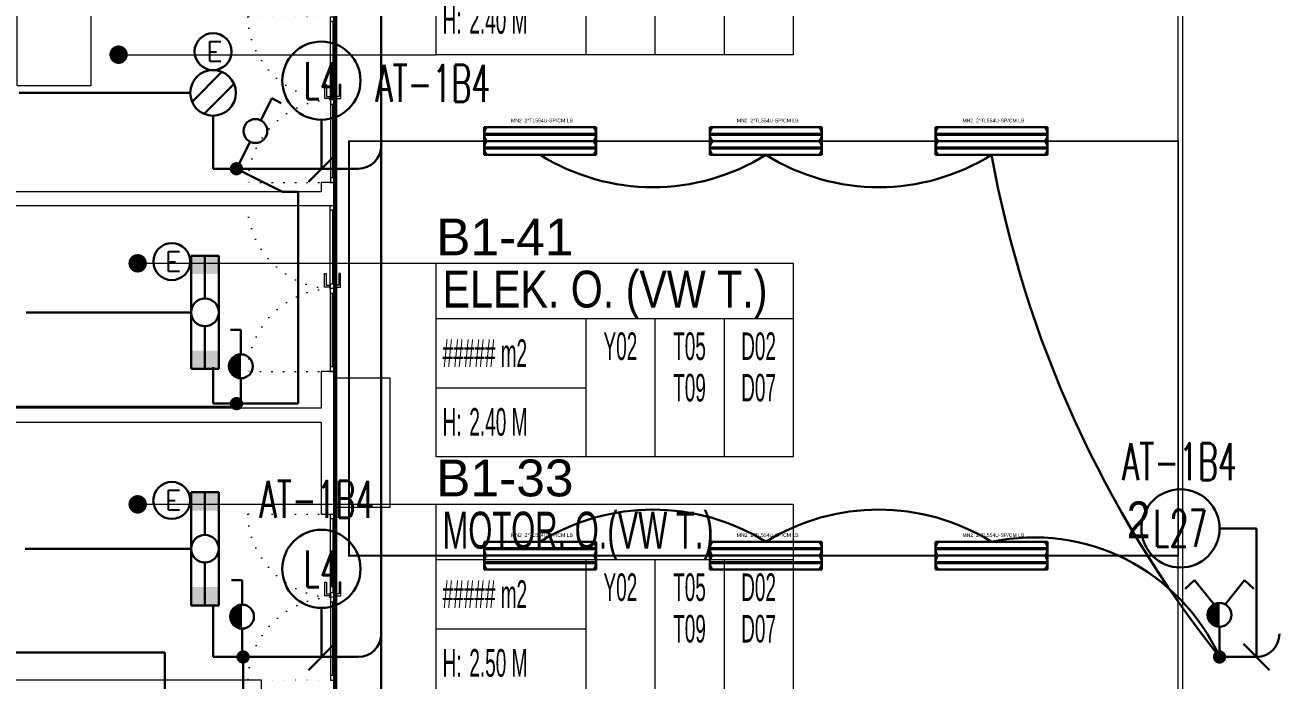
# Model space of a CAD drawing. Header units: metres. Extents: x -13316 to 152404, y -3899 to 30226.
# Drawn here: x 60423 to 61779, y 2000 to 2711 of the extents above; entities that cross this region are included whole.
import ezdxf
from ezdxf.enums import TextEntityAlignment as Align

# ---------------------------------------------------------------- set-up
doc = ezdxf.new("R2010")
doc.units = ezdxf.units.M
doc.header["$LTSCALE"] = 100
doc.header["$MEASUREMENT"] = 0
doc.header["$PDMODE"] = 1
for name, pattern in [('DOT2', [0.125, 0, -0.125]), ('DOT5', [0.75, 0, -0.75]), ('HIDDEN', [0.375, 0.25, -0.125])]:
    doc.linetypes.add(name, pattern=pattern)
doc.layers.get('0').update_dxf_attribs({"color": 9, "lineweight": 9})
for name, color, linetype, lineweight in [('00', 9, 'Continuous', 9), ('05', 9, 'Continuous', 9), ('06B', 9, 'Continuous', 9), ('06D', 9, 'Continuous', 9), ('10', 9, 'Continuous', 9), ('15', 9, 'Continuous', 9), ('20', 9, 'DOT2', 9), ('21', 9, 'Continuous', 9), ('21_mahal200', 9, 'Continuous', 9), ('E-2x18W GÖMME PL COMPACT FLUORESAN ARMATÜR', 7, 'Continuous', 30), ('E-2x36 W SIVAÜSTÜ FLUORESAN ARMATÜR (ETANŞ)', 7, 'Continuous', 30), ('E-2x54 W SIVAÜSTÜ FLUORESAN YÜKSEK TAVAN ARMATÜRÜ', 7, 'Continuous', 30), ('E-ACİL AYDINLATMA KİTİ', 7, 'Continuous', 30), ('E-ANAHTAR', 7, 'Continuous', 30), ('E-ANAHTAR (ETANŞ)', 7, 'Continuous', 30), ('E-KABLO', 7, 'Continuous', 30), ('E-KOMÜTATÖR ANAHTAR (ETANŞ)', 7, 'Continuous', 30), ('E-LINYE', 7, 'Continuous', 30)]:
    doc.layers.add(name, color=color, linetype=linetype, lineweight=lineweight)
doc.styles.add('Arial', font='arial.ttf', dxfattribs={"height": 2.5})
doc.styles.add('E-YAZI', font='txttw.shx')
doc.styles.add('MuuM_TEXT-STANDART', font='ARIALN.TTF')
doc.dimstyles.new('MuuM_DIM200', dxfattribs={"dimscale": 20, "dimtxt": 2, "dimasz": 1, "dimexe": 1, "dimexo": 1, "dimgap": 1, "dimtad": 1, "dimdec": 1, "dimrnd": 0.5, "dimdsep": 46, "dimtxsty": 'MuuM_TEXT-STANDART', "dimblk": 'ARCHTICK', "dimcen": 0, "dimdle": 0.15, "dimclrd": 256, "dimclre": 256, "dimclrt": 256, "dimadec": 0, "dimazin": 0, "dimtfac": 5, "dimtdec": 1, "dimtix": 1, "dimtmove": 2, "dimatfit": 3, "dimldrblk": 'DOT', "dimfxl": 3, "dimfxlon": 1, "dimtolj": 1, "dimlwd": -1, "dimlwe": -1, "dimarcsym": 0})

# ---------------------------------------------------------------- blocks, each defined once
blk = doc.blocks.new('100_2x18W GÖMME PL COMPACT FLUORESAN ARMATÜR')
at = {"layer": 'E-2x18W GÖMME PL COMPACT FLUORESAN ARMATÜR', "color": 7}
for p, q in [((-1.426, -0.605), (0.605, 1.426)), ((-0.605, -1.426), (1.426, 0.605))]:
    blk.add_line(p, q, dxfattribs=at)
at = {"layer": 'E-2x18W GÖMME PL COMPACT FLUORESAN ARMATÜR', "color": 4}
blk.add_circle((0, 0), 1.549, dxfattribs=at)
blk = doc.blocks.new('2x54 W SIVAÜSTÜ FLUORESAN YÜKSEK TAVAN ARMATÜRÜ')
at = {"layer": 'E-2x54 W SIVAÜSTÜ FLUORESAN YÜKSEK TAVAN ARMATÜRÜ', "color": 4}
for p, q in [((-60.8, 15), (-60.8, -15)), ((-60.8, 15), (60.8, 15)), ((60.8, 15), (60.8, 0)), ((-60, 0), (-15, 0)), ((15, 0), (60, 0)), ((60.8, 0), (60.8, -15)), ((-60.8, -15), (60.8, -15))]:
    blk.add_line(p, q, dxfattribs=at)
at = {"layer": 'E-2x54 W SIVAÜSTÜ FLUORESAN YÜKSEK TAVAN ARMATÜRÜ', "color": 7}
for p, q in [((-60.8, 0), (60.8, 0)), ((-59.3, 8), (59.3, 8)), ((-59.2, 7), (59.4, 7)), ((-59.3, -7), (59.3, -7)), ((-59.2, -8), (59.4, -8))]:
    blk.add_line(p, q, dxfattribs=at)
for centre in [(-59.2, 7.6), (-59.2, 7.3), (59.4, 7.6), (59.4, 7.3), (-59.2, -7.4), (-59.2, -7.7), (59.4, -7.4), (59.4, -7.7)]:
    blk.add_circle(centre, 0.11, dxfattribs=at)
for centre, radius, start, end in [((-48.7, 7.5), 12.1, 141.86, 218.14), ((48.7, 7.5), 12.1, 321.86, 38.14), ((-59.1, 7.5), 0.515, 106.8674, 266.7612), ((-59.3, 7.5), 0.519, 289.2244, 84.4042), ((59.5, 7.5), 0.515, 106.8674, 266.7612), ((59.3, 7.5), 0.519, 289.2244, 84.4042), ((-48.7, -7.5), 12.1, 141.86, 218.14), ((-59.1, -7.5), 0.515, 106.8674, 266.7612), ((-59.3, -7.5), 0.519, 289.2244, 84.4042), ((48.7, -7.5), 12.1, 321.86, 38.14), ((59.5, -7.5), 0.515, 106.8674, 266.7612), ((59.3, -7.5), 0.519, 289.2244, 84.4042)]:
    blk.add_arc(centre, radius, start, end, dxfattribs=at)
at = {"layer": 'E-2x54 W SIVAÜSTÜ FLUORESAN YÜKSEK TAVAN ARMATÜRÜ', "color": 7, "style": 'Arial'}
blk.add_text('MN2  2*TL554U-SP/CM LB', height=3.951, dxfattribs=at).set_placement((-31.6, 20.4))
blk = doc.blocks.new('100_KOMÜTATÖR ANAHTAR (ETANŞ)')
at = {"layer": 'E-KOMÜTATÖR ANAHTAR (ETANŞ)', "color": 4}
for p, q in [((-1.695, 5.222), (-2.326, 4.622)), ((-0.372, 3.563), (-1.695, 5.222)), ((0.372, 3.563), (1.695, 5.222)), ((1.695, 5.222), (2.326, 4.622)), ((0, 2.053), (0, 0))]:
    blk.add_line(p, q, dxfattribs=at)
at = {"layer": 'E-KOMÜTATÖR ANAHTAR (ETANŞ)', "color": 4, "const_width": 0.81}
blk.add_lwpolyline([(0, 3.268, 0.414214), (-0.405, 2.863, 0.414214), (0, 2.458, 0.414214)], format="xyb", dxfattribs=at)
at = {"layer": 'E-KOMÜTATÖR ANAHTAR (ETANŞ)', "color": 4}
blk.add_circle((0, 2.863), 0.81, dxfattribs=at)
blk = doc.blocks.new('100_ANAHTAR')
at = {"layer": 'E-ANAHTAR', "color": 4}
for p, q in [((0, 5.345), (-0.714, 5.345)), ((0, 3.673), (0, 5.345)), ((0, 2.053), (0, 0))]:
    blk.add_line(p, q, dxfattribs=at)
blk.add_circle((0, 2.863), 0.81, dxfattribs=at)
blk = doc.blocks.new('100_ACİL AYDINLATMA KİTİ')
at = {"layer": 'E-ACİL AYDINLATMA KİTİ', "color": 3}
blk.add_circle((0, 0), 1.251, dxfattribs=at)
at = {"layer": 'E-ACİL AYDINLATMA KİTİ', "color": 3, "style": 'E-YAZI'}
blk.add_text('E', height=1.34, dxfattribs=at).set_placement((-0.448, -0.694))
blk = doc.blocks.new('100_2x36 W SIVAÜSTÜ FLUORESAN ARMATÜR (ETANŞ)')
at = {"layer": 'E-2x36 W SIVAÜSTÜ FLUORESAN ARMATÜR (ETANŞ)', "color": 4}
for p, q in [((-6.15, 1.5), (6.15, 1.5)), ((-6.15, 1.5), (-6.15, -1.5)), ((6.15, 1.5), (6.15, -1.5)), ((-1.5, 0), (-6.15, 0)), ((1.5, 0), (6.15, 0)), ((-6.15, -1.5), (6.15, -1.5))]:
    blk.add_line(p, q, dxfattribs=at)
blk.add_circle((0, 0), 1.5, dxfattribs=at)
for points in [[(-4.15, 1.5), (-4.15, -1.5), (-6.15, 1.5), (-6.15, -1.5)], [(4.15, 1.5), (4.15, -1.5), (6.15, 1.5), (6.15, -1.5)]]:
    blk.add_solid(points, dxfattribs=at)
blk = doc.blocks.new('100_ANAHTAR (ETANŞ)')
at = {"layer": 'E-ANAHTAR (ETANŞ)', "color": 4}
for p, q in [((0, 5.345), (-0.714, 5.345)), ((0, 3.673), (0, 5.345)), ((0, 2.053), (0, 0))]:
    blk.add_line(p, q, dxfattribs=at)
at = {"layer": 'E-ANAHTAR (ETANŞ)', "color": 4, "const_width": 0.81}
blk.add_lwpolyline([(0, 3.268, 0.414214), (-0.405, 2.863, 0.414214), (0, 2.458, 0.414214)], format="xyb", dxfattribs=at)
at = {"layer": 'E-ANAHTAR (ETANŞ)', "color": 4}
blk.add_circle((0, 2.863), 0.81, dxfattribs=at)
blk = doc.blocks.new('p-dilatasyon yeri')
at = {"layer": '06D'}
for points in [[(5355, 80), (5355, 6454.5)], [(5360, 80), (5360, 6452.7)]]:
    blk.add_lwpolyline(points, dxfattribs=at)
blk = doc.blocks.new('p-al-01_a')
at = {"layer": '06B'}
for points in [[(-5, -88.6), (-11.2, -88.6), (-11.2, -73.6), (-9.4, -73.6), (-9.4, -86.4), (-9.4, -86.4), (-5, -86.4), (-5, -88.6)], [(0, -88.6), (6.2, -88.6), (6.2, -73.6), (4.4, -73.6), (4.4, -86.4), (4.4, -86.4), (0, -86.4), (0, -88.6)]]:
    blk.add_lwpolyline(points, dxfattribs=at)
at = {"layer": '06D'}
for p, q in [((-5, -86.9), (-5, -5)), ((0, -5), (0, -86.9)), ((-5, -93.1), (-5, -175)), ((0, -175), (0, -93.1))]:
    blk.add_line(p, q, dxfattribs=at)
at = {"layer": '10'}
for points in [[(-5, 0), (0, 0), (0, -5), (-5, -5)], [(-5, -85), (0, -85), (0, -90), (-5, -90)], [(-5, -95), (0, -95), (0, -90), (-5, -90)], [(-5, -180), (0, -180), (0, -175), (-5, -175)]]:
    blk.add_lwpolyline(points, close=True, dxfattribs=at)
at = {"layer": '15'}
for points in [[(-2.5, -5), (-2.5, -85)], [(-2.5, -175), (-2.5, -95)]]:
    blk.add_lwpolyline(points, dxfattribs=at)
at = {"layer": '20'}
for points in [[(-5.3, 0), (-94.9, 0)], [(-5.3, -180), (-94.9, -180)], [(-5, -180), (-94.9, -180)]]:
    blk.add_lwpolyline(points, dxfattribs=at)
for centre, start, end in [((-1.5, 3.4), 182.0745, 267.6937), ((-1.5, -183.4), 92.3063, 177.9255)]:
    blk.add_arc(centre, 93.5, start, end, dxfattribs=at)
blk = doc.blocks.new('p-sandalye')
blk.add_line((-45, 20), (-45, -20))
blk.add_lwpolyline([(-5, 20), (-50, 20), (-50, -20), (-5, -20)], close=True)
blk.add_point((0, 0.1))
blk = doc.blocks.new('p-masa_servis')
at = {"linetype": 'DOT5'}
blk.add_lwpolyline([(0, 0), (0, 0)], dxfattribs=at)
blk.add_lwpolyline([(0, 0), (0, -80), (140, -80), (140, 0)], close=True)
for p, rotation in [((60, 0), 270), ((50, -110.1), 2.073722e-10)]:
    blk.add_blockref('p-sandalye', p, dxfattribs=dict(rotation=rotation))
blk = doc.blocks.new('p-birim')
blk.add_lwpolyline([(0, 0), (1, 0), (1, 1), (0, 1)], close=True)
blk = doc.blocks.new('_ArchTick')
at = {"color": 0, "linetype": 'ByBlock', "const_width": 0.15}
blk.add_lwpolyline([(-0.5, -0.5), (0.5, 0.5)], dxfattribs=at)
blk = doc.blocks.new('_Dot')
at = {"color": 0, "linetype": 'ByBlock', "lineweight": -2}
blk.add_line((-0.5, 0), (-1, 0), dxfattribs=at)
at = {"color": 0, "linetype": 'ByBlock', "const_width": 0.5}
blk.add_lwpolyline([(-0.25, 0, 1), (0.25, 0, 1)], format="xyb", close=True, dxfattribs=at)
blk = doc.blocks.new('0_roomno2')
blk.add_lwpolyline([(19.375, -10.5), (0, -10.5), (0, 0), (19.375, 0)], close=True)
for points in [[(0, -3), (19.375, -3)], [(8.125, -3), (8.125, -10.5)], [(11.875, -3), (11.875, -10.5)], [(15.625, -3), (15.625, -10.5)], [(0, -6.75), (8.125, -6.75)]]:
    blk.add_lwpolyline(points)
at = {"style": 'MuuM_TEXT-STANDART', "width": 0.6}
blk.add_text('H:', height=1.5, dxfattribs=at).set_placement((0.35, -8.608), align=Align.MIDDLE_LEFT)
at = {"style": 'Arial'}
blk.add_attdef('ODANO', (0, 1.17), '', height=2, dxfattribs=at)
blk.add_attdef('MEKANADI', text='', height=2, dxfattribs=at).set_placement((0.35, -3), align=Align.BOTTOM_LEFT)
at = {"style": 'MuuM_TEXT-STANDART', "width": 0.6}
for tag, p in [('YER01', (10, -4.5)), ('TAVAN01', (13.75, -4.5)), ('DUVAR01', (17.5, -4.5)), ('YER02', (10, -6.75)), ('TAVAN02', (13.75, -6.75)), ('DUVAR02', (17.5, -6.75)), ('YER03', (10, -9)), ('TAVAN03', (13.75, -9)), ('DUVAR03', (17.5, -9))]:
    blk.add_attdef(tag, text='', height=1.5, dxfattribs=at).set_placement(p, align=Align.MIDDLE_CENTER)
for tag, p in [('M2', (0.35, -4.875)), ('TEMIZTAVANYUKSEKLIGI', (1.8, -8.608))]:
    blk.add_attdef(tag, text='', height=1.5, dxfattribs=at).set_placement(p, align=Align.MIDDLE_LEFT)
blk = doc.blocks.new('1.bod.mimari1.elk')
at = {"layer": '00'}
blk.add_lwpolyline([(3939.87, -6410), (3939.87, -6950), (3740, -6950), (3740, -6965), (4360, -6965), (4360, -6950), (3954.87, -6950), (3954.87, -6670), (4425, -6670), (4425, -6770), (4440, -6770), (4439.75, -6615), (4425, -6615), (4425, -6655), (3954.87, -6655), (3954.87, -6435), (4425, -6435), (4439.75, -6435), (4439.75, -6435), (4440, -6410), (4425, -6410), (4425, -6420), (3954.87, -6420), (3954.87, -6410)], close=True, dxfattribs=at)
at = {"layer": '06D', "color": 89, "linetype": 'HIDDEN', "true_color": 0x2e4d23, "const_width": 2}
blk.add_lwpolyline([(5355, -6365), (4455, -6365), (4455, -6815), (5355, -6815)], close=True, dxfattribs=at)
at = {"layer": '20', "ltscale": 2, "const_width": 5}
blk.add_lwpolyline([(4440, -7830), (3660, -7830), (3660, -4550), (4440, -4550)], close=True, dxfattribs=at)
for name, p in [('p-dilatasyon yeri', (0, -8630)), ('p-al-01_a', (4440, -6230)), ('p-al-01_a', (4439.75, -6435)), ('p-al-01_a', (4440, -6770))]:
    blk.add_blockref(name, p)
at = {"layer": '05', "xscale": -1, "rotation": 90}
blk.add_blockref('p-masa_servis', (4094.88, -6165), dxfattribs=at)
at = {"layer": '05', "xscale": 60.00000000000003, "yscale": 140}
blk.add_blockref('p-birim', (4439.87, -6762.5), dxfattribs=at)
at = {"layer": '21_mahal200'}
ref = blk.add_blockref('0_roomno2', (4549.65, -6061.15), dxfattribs=dict(at, xscale=20, yscale=20, zscale=20))
ref.add_attrib('ODANO', 'B1-46', (4549.65, -6052.51), dxfattribs={"layer": '0', "height": 40, "style": 'Arial'})
ref.add_attrib('MEKANADI', 'G. SOR. O.(VW T.)', dxfattribs={"layer": '0', "height": 40, "style": 'Arial', "width": 0.5}).set_placement((4556.65, -6121.15), align=Align.BOTTOM_LEFT)
ref.add_attrib('M2', '##### m2', dxfattribs={"layer": '0', "height": 30, "style": 'MuuM_TEXT-STANDART', "width": 0.6}).set_placement((4556.65, -6158.65), align=Align.MIDDLE_LEFT)
ref.add_attrib('TEMIZTAVANYUKSEKLIGI', '2.40 M', dxfattribs={"layer": '0', "height": 30, "style": 'MuuM_TEXT-STANDART', "width": 0.6}).set_placement((4585.65, -6233.31), align=Align.MIDDLE_LEFT)
ref.add_attrib('YER01', 'Y02', dxfattribs={"layer": '0', "height": 30, "style": 'MuuM_TEXT-STANDART', "width": 0.6}).set_placement((4749.65, -6151.15), align=Align.MIDDLE_CENTER)
ref.add_attrib('TAVAN01', 'T05', dxfattribs={"layer": '0', "height": 30, "style": 'MuuM_TEXT-STANDART', "width": 0.6}).set_placement((4824.65, -6151.15), align=Align.MIDDLE_CENTER)
ref.add_attrib('DUVAR01', 'D02', dxfattribs={"layer": '0', "height": 30, "style": 'MuuM_TEXT-STANDART', "width": 0.6}).set_placement((4899.65, -6151.15), align=Align.MIDDLE_CENTER)
ref.add_attrib('TAVAN02', 'T09', dxfattribs={"layer": '0', "height": 30, "style": 'MuuM_TEXT-STANDART', "width": 0.6}).set_placement((4824.65, -6196.15), align=Align.MIDDLE_CENTER)
ref.add_attrib('DUVAR02', 'D07', dxfattribs={"layer": '0', "height": 30, "style": 'MuuM_TEXT-STANDART', "width": 0.6}).set_placement((4899.65, -6196.15), align=Align.MIDDLE_CENTER)
ref = blk.add_blockref('0_roomno2', (4549.65, -6497.65), dxfattribs=dict(at, xscale=20, yscale=20, zscale=20))
ref.add_attrib('ODANO', 'B1-41', (4549.65, -6489.01), dxfattribs={"layer": '0', "height": 40, "style": 'Arial'})
ref.add_attrib('MEKANADI', 'ELEK. O. (VW T.)', dxfattribs={"layer": '0', "height": 40, "style": 'Arial', "width": 0.8}).set_placement((4556.65, -6557.65), align=Align.BOTTOM_LEFT)
ref.add_attrib('M2', '##### m2', dxfattribs={"layer": '0', "height": 30, "style": 'MuuM_TEXT-STANDART', "width": 0.6}).set_placement((4556.65, -6595.15), align=Align.MIDDLE_LEFT)
ref.add_attrib('TEMIZTAVANYUKSEKLIGI', '2.40 M', dxfattribs={"layer": '0', "height": 30, "style": 'MuuM_TEXT-STANDART', "width": 0.6}).set_placement((4585.65, -6669.81), align=Align.MIDDLE_LEFT)
ref.add_attrib('YER01', 'Y02', dxfattribs={"layer": '0', "height": 30, "style": 'MuuM_TEXT-STANDART', "width": 0.6}).set_placement((4749.65, -6587.65), align=Align.MIDDLE_CENTER)
ref.add_attrib('TAVAN01', 'T05', dxfattribs={"layer": '0', "height": 30, "style": 'MuuM_TEXT-STANDART', "width": 0.6}).set_placement((4824.65, -6587.65), align=Align.MIDDLE_CENTER)
ref.add_attrib('DUVAR01', 'D02', dxfattribs={"layer": '0', "height": 30, "style": 'MuuM_TEXT-STANDART', "width": 0.6}).set_placement((4899.65, -6587.65), align=Align.MIDDLE_CENTER)
ref.add_attrib('TAVAN02', 'T09', dxfattribs={"layer": '0', "height": 30, "style": 'MuuM_TEXT-STANDART', "width": 0.6}).set_placement((4824.65, -6632.65), align=Align.MIDDLE_CENTER)
ref.add_attrib('DUVAR02', 'D07', dxfattribs={"layer": '0', "height": 30, "style": 'MuuM_TEXT-STANDART', "width": 0.6}).set_placement((4899.65, -6632.65), align=Align.MIDDLE_CENTER)
ref = blk.add_blockref('0_roomno2', (4549.65, -6759.28), dxfattribs=dict(at, xscale=20, yscale=20, zscale=20))
ref.add_attrib('ODANO', 'B1-33', (4549.65, -6750.64), dxfattribs={"layer": '0', "height": 40, "style": 'Arial'})
ref.add_attrib('MEKANADI', 'MOTOR. O.(VW T.)', dxfattribs={"layer": '0', "height": 40, "style": 'Arial', "width": 0.6}).set_placement((4556.65, -6819.28), align=Align.BOTTOM_LEFT)
ref.add_attrib('M2', '##### m2', dxfattribs={"layer": '0', "height": 30, "style": 'MuuM_TEXT-STANDART', "width": 0.6}).set_placement((4556.65, -6856.78), align=Align.MIDDLE_LEFT)
ref.add_attrib('TEMIZTAVANYUKSEKLIGI', '2.50 M', dxfattribs={"layer": '0', "height": 30, "style": 'MuuM_TEXT-STANDART', "width": 0.6}).set_placement((4585.65, -6931.44), align=Align.MIDDLE_LEFT)
ref.add_attrib('YER01', 'Y02', dxfattribs={"layer": '0', "height": 30, "style": 'MuuM_TEXT-STANDART', "width": 0.6}).set_placement((4749.65, -6849.28), align=Align.MIDDLE_CENTER)
ref.add_attrib('TAVAN01', 'T05', dxfattribs={"layer": '0', "height": 30, "style": 'MuuM_TEXT-STANDART', "width": 0.6}).set_placement((4824.65, -6849.28), align=Align.MIDDLE_CENTER)
ref.add_attrib('DUVAR01', 'D02', dxfattribs={"layer": '0', "height": 30, "style": 'MuuM_TEXT-STANDART', "width": 0.6}).set_placement((4899.65, -6849.28), align=Align.MIDDLE_CENTER)
ref.add_attrib('TAVAN02', 'T09', dxfattribs={"layer": '0', "height": 30, "style": 'MuuM_TEXT-STANDART', "width": 0.6}).set_placement((4824.65, -6894.28), align=Align.MIDDLE_CENTER)
ref.add_attrib('DUVAR02', 'D07', dxfattribs={"layer": '0', "height": 30, "style": 'MuuM_TEXT-STANDART', "width": 0.6}).set_placement((4899.65, -6894.28), align=Align.MIDDLE_CENTER)
at = {"layer": '21', "style": 'MuuM_TEXT-STANDART'}
blk.add_text('2', height=40, dxfattribs=at).set_placement((5324.81, -6808.11), align=Align.BOTTOM_RIGHT)
at = {"layer": '21_mahal200'}
for points in [[(4204.98, -6271.15), (4549.65, -6271.15)], [(4225.66, -6497.65), (4549.65, -6497.65)], [(4225.66, -6759.28), (4549.65, -6759.28)]]:
    blk.add_leader(points, dimstyle='MuuM_DIM200', override={"dimasz": 1, "dimfxl": 10}, dxfattribs=at)

msp = doc.modelspace()

# ---------------------------------------------------------------- linework, layer by layer
at = {"layer": 'E-2x36 W SIVAÜSTÜ FLUORESAN ARMATÜR (ETANŞ)', "color": 4}
for p, q in [((60603.64, 2203.97), (60603.64, 2080.97)), ((60633.64, 2203.97), (60603.64, 2203.97)), ((60618.64, 2157.47), (60618.64, 2203.97)), ((60633.64, 2203.97), (60633.64, 2080.97)), ((60618.64, 2127.47), (60618.64, 2080.97)), ((60633.64, 2080.97), (60603.64, 2080.97))]:
    msp.add_line(p, q, dxfattribs=at)
msp.add_circle((60618.64, 2142.47), 15, dxfattribs=at)
for points in [[(60633.64, 2183.97), (60603.64, 2183.97), (60633.64, 2203.97), (60603.64, 2203.97)], [(60633.64, 2100.97), (60603.64, 2100.97), (60633.64, 2080.97), (60603.64, 2080.97)]]:
    msp.add_solid(points, dxfattribs=at)
at = {"layer": 'E-KABLO', "color": 5}
for p, q in [((60810, 2791.33), (60810, 2580)), ((60810, 2580), (60810, 2050))]:
    msp.add_line(p, q, dxfattribs=at)
at = {"layer": 'E-KABLO', "color": 6}
for p, q in [((60602.69, 2637.34), (60417.19, 2637.34)), ((60627.47, 2612.56), (60627.47, 2555)), ((60652.94, 2555), (60627.47, 2555)), ((60652.94, 2555), (60785, 2555)), ((60702.94, 2530), (60652.94, 2555)), ((60702.94, 2530), (60720, 2530)), ((60720, 2530), (60720, 2300)), ((60603.64, 2399.14), (60424.52, 2399.14)), ((60627.47, 2339.52), (60627.47, 2300)), ((60652.94, 2296.4), (60253.3, 2296.4)), ((60652.94, 2300), (60627.47, 2300)), ((60652.94, 2300), (60720, 2300)), ((60603.64, 2142.47), (60423.48, 2142.47)), ((60627.47, 2081.84), (60627.47, 2025)), ((60810, 2050), (60810, 1660)), ((60660.06, 2025), (60627.47, 2025)), ((60660.06, 2025), (60785, 2025)), ((60660.06, 2025), (60660.06, 1955)), ((61720, 2025), (61760, 2025))]:
    msp.add_line(p, q, dxfattribs=at)
at = {"layer": 'E-KABLO', "color": 3}
for q in [(60077.65, 2030), (60575, 1890)]:
    msp.add_line((60575, 2030), q, dxfattribs=at)
at = {"layer": 'E-KABLO', "color": 4, "linetype": 'Continuous', "const_width": 7.2}
for points in [[(60656.54, 2555, 1), (60649.34, 2555, 1)], [(60656.54, 2300, 1), (60649.34, 2300, 1)], [(60663.66, 2025, 1), (60656.46, 2025, 1)], [(61723.6, 2025, 1), (61716.4, 2025, 1)]]:
    msp.add_lwpolyline(points, format="xyb", close=True, dxfattribs=at)
at = {"layer": 'E-KABLO', "color": 6}
for centre, radius, start, end in [((60785, 2580), 25, 270, 0), ((61105, 2766.88), 231.88, 238.10921, 301.89079), ((61350, 2766.88), 231.88, 238.10921, 301.89079), ((62680.68, 2789.97), 1228.04, 190.31863, 218.52967), ((61105, 1953.12), 231.88, 58.10921, 121.89079), ((61350, 1953.12), 231.88, 58.10921, 121.89079), ((61518.45, 1933.46), 221.37, 24.42746, 101.98038), ((60785, 2050), 25, 270, 0), ((61760, 2050), 25, 270, 0)]:
    msp.add_arc(centre, radius, start, end, dxfattribs=at)
at = {"layer": 'E-LINYE', "color": 7, "linetype": 'Continuous'}
for p, q in [((60745.05, 2608.2), (60745.05, 2555)), ((60759.19, 2569.14), (60730.91, 2540.86)), ((61720.03, 2164.6), (61760, 2164.6)), ((61760, 2025), (61760, 2164.6)), ((60745.05, 2078.2), (60745.05, 2025)), ((60759.19, 2039.14), (60730.91, 2010.86)), ((61745.86, 2039.14), (61774.14, 2010.86))]:
    msp.add_line(p, q, dxfattribs=at)
for centre in [(60745.05, 2650.64), (61677.59, 2164.6), (60745.05, 2120.64)]:
    msp.add_circle(centre, 42.44, dxfattribs=at)

# ---------------------------------------------------------------- block references
at = {"layer": '06D'}
msp.add_blockref('1.bod.mimari1.elk', (56320, 8950), dxfattribs=at)
at = {"layer": 'E-2x18W GÖMME PL COMPACT FLUORESAN ARMATÜR', "xscale": 16, "yscale": 16, "zscale": 16}
msp.add_blockref('100_2x18W GÖMME PL COMPACT FLUORESAN ARMATÜR', (60627.47, 2637.34), dxfattribs=at)
at = {"layer": 'E-2x36 W SIVAÜSTÜ FLUORESAN ARMATÜR (ETANŞ)', "xscale": 10, "yscale": 10, "zscale": 10, "rotation": 270}
msp.add_blockref('100_2x36 W SIVAÜSTÜ FLUORESAN ARMATÜR (ETANŞ)', (60618.64, 2399.14), dxfattribs=at)
at = {"layer": 'E-2x54 W SIVAÜSTÜ FLUORESAN YÜKSEK TAVAN ARMATÜRÜ', "color": 6}
for p in [(60982.5, 2585), (61227.5, 2585), (61472.5, 2585), (60982.5, 2135), (61227.5, 2135), (61472.5, 2135)]:
    msp.add_blockref('2x54 W SIVAÜSTÜ FLUORESAN YÜKSEK TAVAN ARMATÜRÜ', p, dxfattribs=at)
at = {"layer": 'E-ACİL AYDINLATMA KİTİ', "xscale": -16, "yscale": 16, "zscale": 16, "rotation": 180}
for p in [(60627.47, 2682.14), (60582.69, 2454.17), (60582.67, 2195)]:
    msp.add_blockref('100_ACİL AYDINLATMA KİTİ', p, dxfattribs=at)
at = {"layer": 'E-ANAHTAR', "xscale": -16, "yscale": 16, "zscale": 16, "rotation": 333.434948822716}
msp.add_blockref('100_ANAHTAR', (60652.94, 2555), dxfattribs=at)
at = {"layer": 'E-ANAHTAR (ETANŞ)', "xscale": 16, "yscale": 16, "zscale": 16}
for p in [(60657.75, 2294.72), (60658.96, 2022.98)]:
    msp.add_blockref('100_ANAHTAR (ETANŞ)', p, dxfattribs=at)
at = {"layer": 'E-KOMÜTATÖR ANAHTAR (ETANŞ)', "xscale": 16, "yscale": 16, "zscale": 16}
msp.add_blockref('100_KOMÜTATÖR ANAHTAR (ETANŞ)', (61720, 2025), dxfattribs=at)

# ---------------------------------------------------------------- texts
at = {"layer": 'E-LINYE', "color": 3, "linetype": 'Continuous', "style": 'E-YAZI', "width": 0.6}
for s, p in [('L4', (60745.05, 2650.64)), ('AT-1B4', (60866.14, 2647.73)), ('AT-1B4', (61676.52, 2237.03)), ('AT-1B4', (60740.33, 2196.12)), ('L27', (61677.59, 2164.6)), ('L4', (60745.05, 2120.64))]:
    msp.add_text(s, height=40, dxfattribs=at).set_placement(p, align=Align.MIDDLE_CENTER)

doc.saveas('drawing.dxf')
